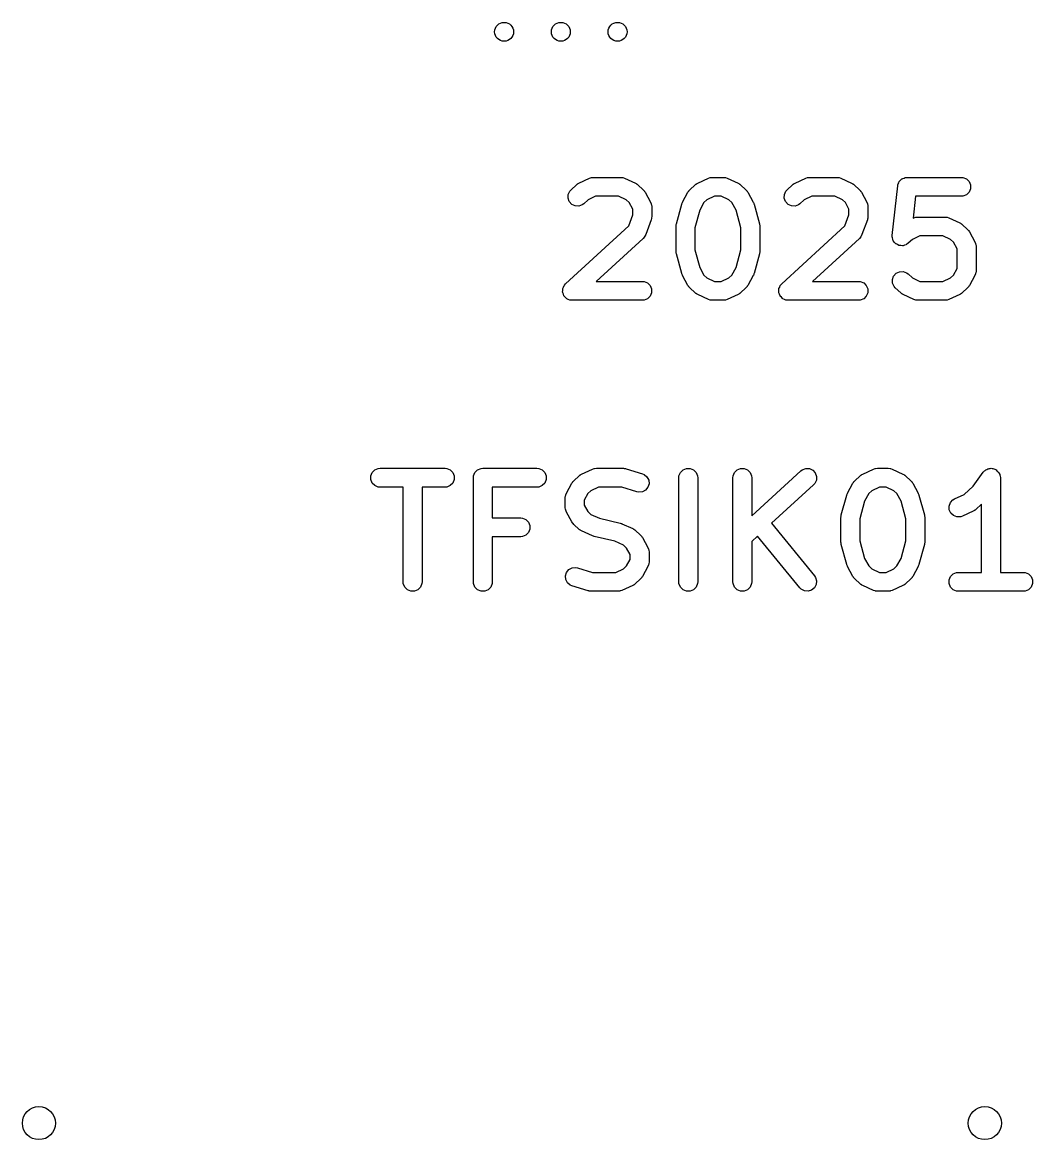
# Model space of a CAD drawing. Extents: x 4.96 to 6.62, y -4.14 to -2.94.
# Drawn here: x 5.8176 to 6.2381, y -4.1376 to -3.6724 of the extents above; entities that cross this region are included whole.
import ezdxf

# ---------------------------------------------------------------- set-up
doc = ezdxf.new("R2010")
doc.units = 0
doc.header["$MEASUREMENT"] = 0
doc.layers.add('BLACK', color=7, linetype='CONTINUOUS')

msp = doc.modelspace()

# ---------------------------------------------------------------- linework, layer by layer
at = {"layer": 'BLACK', "linetype": 'CONTINUOUS'}
for p, q in [((6.046, -3.74215), (6.04825, -3.74008)), ((6.04825, -3.74008), (6.04853, -3.73987)), ((6.04853, -3.73987), (6.0486, -3.7398)), ((6.0486, -3.7398), (6.04874, -3.73972)), ((6.04874, -3.73972), (6.04886, -3.73962)), ((6.04886, -3.73962), (6.04896, -3.73959)), ((6.04896, -3.73959), (6.04927, -3.73941)), ((6.04927, -3.73941), (6.05376, -3.73735)), ((6.05376, -3.73735), (6.05449, -3.73709)), ((6.05449, -3.73709), (6.05457, -3.73709)), ((6.05457, -3.73709), (6.05464, -3.73706)), ((6.05464, -3.73706), (6.0554, -3.73699)), ((6.0554, -3.73699), (6.06665, -3.73699)), ((6.06665, -3.73699), (6.06742, -3.73706)), ((6.06742, -3.73706), (6.06749, -3.73709)), ((6.06749, -3.73709), (6.06756, -3.73709)), ((6.06756, -3.73709), (6.06829, -3.73735)), ((6.06829, -3.73735), (6.07279, -3.73941)), ((6.07279, -3.73941), (6.0731, -3.73959)), ((6.0731, -3.73959), (6.0732, -3.73962)), ((6.0732, -3.73962), (6.07332, -3.73972)), ((6.07332, -3.73972), (6.07346, -3.7398)), ((6.07346, -3.7398), (6.07353, -3.73987)), ((6.07353, -3.73987), (6.07381, -3.74008)), ((6.07381, -3.74008), (6.07606, -3.74215)), ((6.09549, -3.74215), (6.09774, -3.74008)), ((6.09774, -3.74008), (6.09802, -3.73987)), ((6.09802, -3.73987), (6.09809, -3.7398)), ((6.09809, -3.7398), (6.09823, -3.73972)), ((6.09823, -3.73972), (6.09836, -3.73962)), ((6.09836, -3.73962), (6.09845, -3.73959)), ((6.09845, -3.73959), (6.09876, -3.73941)), ((6.09876, -3.73941), (6.10326, -3.73735)), ((6.10326, -3.73735), (6.10399, -3.73709)), ((6.10399, -3.73709), (6.10406, -3.73709)), ((6.10406, -3.73709), (6.10413, -3.73706)), ((6.10413, -3.73706), (6.1049, -3.73699)), ((6.1049, -3.73699), (6.1094, -3.73699)), ((6.1094, -3.73699), (6.11017, -3.73706)), ((6.11017, -3.73706), (6.11023, -3.73709)), ((6.11023, -3.73709), (6.11031, -3.73709)), ((6.11031, -3.73709), (6.11104, -3.73735)), ((6.11104, -3.73735), (6.11554, -3.73941)), ((6.11554, -3.73941), (6.11584, -3.73959)), ((6.11584, -3.73959), (6.11594, -3.73962)), ((6.11594, -3.73962), (6.11607, -3.73972)), ((6.11607, -3.73972), (6.1162, -3.7398)), ((6.1162, -3.7398), (6.11628, -3.73987)), ((6.11628, -3.73987), (6.11656, -3.74008)), ((6.11656, -3.74008), (6.11881, -3.74215)), ((6.13598, -3.74215), (6.13823, -3.74008)), ((6.13823, -3.74008), (6.13852, -3.73987)), ((6.13852, -3.73987), (6.13859, -3.7398)), ((6.13859, -3.7398), (6.13872, -3.73972)), ((6.13872, -3.73972), (6.13885, -3.73962)), ((6.13885, -3.73962), (6.13895, -3.73959)), ((6.13895, -3.73959), (6.13925, -3.73941)), ((6.13925, -3.73941), (6.14375, -3.73735)), ((6.14375, -3.73735), (6.14448, -3.73709)), ((6.14448, -3.73709), (6.14456, -3.73709)), ((6.14456, -3.73709), (6.14463, -3.73706)), ((6.14463, -3.73706), (6.14539, -3.73699)), ((6.14539, -3.73699), (6.15664, -3.73699)), ((6.15664, -3.73699), (6.15741, -3.73706)), ((6.15741, -3.73706), (6.15748, -3.73709)), ((6.15748, -3.73709), (6.15755, -3.73709)), ((6.15755, -3.73709), (6.15828, -3.73735)), ((6.15828, -3.73735), (6.16278, -3.73941)), ((6.16278, -3.73941), (6.16309, -3.73959)), ((6.16309, -3.73959), (6.16318, -3.73962)), ((6.16318, -3.73962), (6.16331, -3.73972)), ((6.16331, -3.73972), (6.16345, -3.7398)), ((6.16345, -3.7398), (6.16352, -3.73987)), ((6.16352, -3.73987), (6.1638, -3.74008)), ((6.1638, -3.74008), (6.16605, -3.74215)), ((6.18203, -3.74016), (6.18207, -3.74006)), ((6.18203, -3.74025), (6.18203, -3.74016)), ((6.18207, -3.74006), (6.18213, -3.73974)), ((6.18213, -3.73974), (6.1824, -3.73925)), ((6.1824, -3.73925), (6.18262, -3.73874)), ((6.18262, -3.73874), (6.18277, -3.73858)), ((6.18277, -3.73858), (6.18287, -3.7384)), ((6.18287, -3.7384), (6.18331, -3.73805)), ((6.18331, -3.73805), (6.1837, -3.73765)), ((6.1837, -3.73765), (6.1839, -3.73757)), ((6.1839, -3.73757), (6.18407, -3.73743)), ((6.18407, -3.73743), (6.18461, -3.73728)), ((6.18461, -3.73728), (6.18512, -3.73706)), ((6.18512, -3.73706), (6.18545, -3.73703)), ((6.18545, -3.73703), (6.18554, -3.737)), ((6.18554, -3.737), (6.18563, -3.73701)), ((6.18563, -3.73701), (6.18589, -3.73699)), ((6.18589, -3.73699), (6.20839, -3.73699)), ((6.20839, -3.73699), (6.20915, -3.73706)), ((6.20915, -3.73706), (6.21057, -3.73765)), ((6.21057, -3.73765), (6.21166, -3.73874)), ((6.21166, -3.73874), (6.21225, -3.74016)), ((6.21225, -3.74016), (6.21225, -3.74169)), ((6.04476, -3.74565), (6.04483, -3.74411)), ((6.04483, -3.74411), (6.04548, -3.74272)), ((6.04548, -3.74272), (6.046, -3.74215)), ((6.07606, -3.74215), (6.07634, -3.74246)), ((6.07634, -3.74246), (6.07642, -3.74253)), ((6.07642, -3.74253), (6.07649, -3.74263)), ((6.07649, -3.74263), (6.07658, -3.74272)), ((6.07658, -3.74272), (6.07662, -3.74281)), ((6.07662, -3.74281), (6.07686, -3.74316)), ((6.07686, -3.74316), (6.07911, -3.74729)), ((6.09244, -3.74729), (6.09469, -3.74316)), ((6.09469, -3.74316), (6.09493, -3.74281)), ((6.09493, -3.74281), (6.09497, -3.74272)), ((6.09497, -3.74272), (6.09506, -3.74263)), ((6.09506, -3.74263), (6.09513, -3.74253)), ((6.09513, -3.74253), (6.09521, -3.74246)), ((6.09521, -3.74246), (6.09549, -3.74215)), ((6.11881, -3.74215), (6.11909, -3.74246)), ((6.11909, -3.74246), (6.11917, -3.74253)), ((6.11917, -3.74253), (6.11924, -3.74263)), ((6.11924, -3.74263), (6.11932, -3.74272)), ((6.11932, -3.74272), (6.11937, -3.74281)), ((6.11937, -3.74281), (6.1196, -3.74316)), ((6.1196, -3.74316), (6.12185, -3.74729)), ((6.13475, -3.74565), (6.13482, -3.74411)), ((6.13482, -3.74411), (6.13547, -3.74272)), ((6.13547, -3.74272), (6.13598, -3.74215)), ((6.16605, -3.74215), (6.16633, -3.74246)), ((6.16633, -3.74246), (6.16641, -3.74253)), ((6.16641, -3.74253), (6.16648, -3.74263)), ((6.16648, -3.74263), (6.16657, -3.74272)), ((6.16657, -3.74272), (6.16661, -3.74281)), ((6.16661, -3.74281), (6.16685, -3.74316)), ((6.16685, -3.74316), (6.1691, -3.74729)), ((6.17973, -3.76112), (6.18197, -3.7405)), ((6.18197, -3.7405), (6.18203, -3.74025)), ((6.20915, -3.74479), (6.20839, -3.74486)), ((6.21057, -3.7442), (6.20915, -3.74479)), ((6.21166, -3.74311), (6.21057, -3.7442)), ((6.21225, -3.74169), (6.21166, -3.74311)), ((6.04529, -3.74709), (6.04476, -3.74565)), ((6.04633, -3.74822), (6.04529, -3.74709)), ((6.04772, -3.74887), (6.04633, -3.74822)), ((6.04926, -3.74894), (6.04772, -3.74887)), ((6.0507, -3.74841), (6.04926, -3.74894)), ((6.05132, -3.74795), (6.0507, -3.74841)), ((6.05311, -3.74631), (6.05132, -3.74795)), ((6.05626, -3.74486), (6.05311, -3.74631)), ((6.06579, -3.74486), (6.05626, -3.74486)), ((6.06895, -3.74631), (6.06579, -3.74486)), ((6.07026, -3.74751), (6.06895, -3.74631)), ((6.07172, -3.75018), (6.07026, -3.74751)), ((6.07911, -3.74729), (6.07941, -3.748)), ((6.07941, -3.748), (6.07943, -3.74821)), ((6.07943, -3.74821), (6.07951, -3.74841)), ((6.07951, -3.74841), (6.07959, -3.74917)), ((6.07959, -3.74917), (6.07959, -3.7533)), ((6.08985, -3.75639), (6.0921, -3.74814)), ((6.0921, -3.74814), (6.09214, -3.74804)), ((6.09214, -3.748), (6.09226, -3.74771)), ((6.09214, -3.74804), (6.09214, -3.748)), ((6.09226, -3.74771), (6.09238, -3.74742)), ((6.09238, -3.74742), (6.0924, -3.74738)), ((6.0924, -3.74738), (6.09244, -3.74729)), ((6.10129, -3.74751), (6.09958, -3.75065)), ((6.1026, -3.74631), (6.10129, -3.74751)), ((6.10576, -3.74486), (6.1026, -3.74631)), ((6.10854, -3.74486), (6.10576, -3.74486)), ((6.11169, -3.74631), (6.10854, -3.74486)), ((6.113, -3.74751), (6.11169, -3.74631)), ((6.11472, -3.75065), (6.113, -3.74751)), ((6.12185, -3.74729), (6.12189, -3.74738)), ((6.12189, -3.74738), (6.12192, -3.74742)), ((6.12192, -3.74742), (6.12203, -3.74771)), ((6.12203, -3.74771), (6.12215, -3.748)), ((6.12215, -3.748), (6.12216, -3.74804)), ((6.12216, -3.74804), (6.1222, -3.74814)), ((6.1222, -3.74814), (6.12445, -3.75639)), ((6.13528, -3.74709), (6.13475, -3.74565)), ((6.13632, -3.74822), (6.13528, -3.74709)), ((6.13771, -3.74887), (6.13632, -3.74822)), ((6.13924, -3.74894), (6.13771, -3.74887)), ((6.14069, -3.74841), (6.13924, -3.74894)), ((6.1413, -3.74795), (6.14069, -3.74841)), ((6.1431, -3.74631), (6.1413, -3.74795)), ((6.14625, -3.74486), (6.1431, -3.74631)), ((6.15578, -3.74486), (6.14625, -3.74486)), ((6.15894, -3.74631), (6.15578, -3.74486)), ((6.16025, -3.74751), (6.15894, -3.74631)), ((6.1617, -3.75018), (6.16025, -3.74751)), ((6.1691, -3.74729), (6.1694, -3.748)), ((6.1694, -3.748), (6.16942, -3.74821)), ((6.16942, -3.74821), (6.1695, -3.74841)), ((6.1695, -3.74841), (6.16958, -3.74917)), ((6.16958, -3.74917), (6.16958, -3.7533)), ((6.18942, -3.74486), (6.18842, -3.75399)), ((6.20839, -3.74486), (6.18942, -3.74486)), ((6.07003, -3.75723), (6.07172, -3.7526)), ((6.07172, -3.7526), (6.07172, -3.75018)), ((6.07951, -3.75407), (6.07948, -3.75415)), ((6.07952, -3.75398), (6.07951, -3.75407)), ((6.07954, -3.7539), (6.07952, -3.75398)), ((6.07959, -3.7533), (6.07954, -3.7538)), ((6.07954, -3.7538), (6.07954, -3.7539)), ((6.09958, -3.75065), (6.09759, -3.75795)), ((6.11671, -3.75795), (6.11472, -3.75065)), ((6.16002, -3.75723), (6.1617, -3.7526)), ((6.1617, -3.7526), (6.1617, -3.75018)), ((6.1695, -3.75407), (6.16947, -3.75415)), ((6.16951, -3.75398), (6.1695, -3.75407)), ((6.16953, -3.7539), (6.16951, -3.75398)), ((6.16958, -3.7533), (6.16953, -3.7538)), ((6.16953, -3.7538), (6.16953, -3.7539)), ((6.18842, -3.75399), (6.18875, -3.75384)), ((6.18875, -3.75384), (6.18948, -3.75359)), ((6.18948, -3.75359), (6.18955, -3.75359)), ((6.18955, -3.75359), (6.18962, -3.75356)), ((6.18962, -3.75356), (6.19039, -3.75349)), ((6.19039, -3.75349), (6.20164, -3.75349)), ((6.20164, -3.75349), (6.2024, -3.75356)), ((6.2024, -3.75356), (6.20247, -3.75359)), ((6.20247, -3.75359), (6.20255, -3.75359)), ((6.20255, -3.75359), (6.20328, -3.75384)), ((6.20328, -3.75384), (6.20778, -3.75591)), ((6.04375, -3.78133), (6.07003, -3.75723)), ((6.07935, -3.75464), (6.0771, -3.76083)), ((6.07948, -3.75415), (6.07935, -3.75464)), ((6.08971, -3.75742), (6.08973, -3.75722)), ((6.08971, -3.76773), (6.08971, -3.75742)), ((6.08972, -3.75715), (6.08976, -3.7569)), ((6.08973, -3.75722), (6.08972, -3.75715)), ((6.08976, -3.7569), (6.08979, -3.75665)), ((6.08979, -3.75665), (6.08982, -3.75658)), ((6.08982, -3.75658), (6.08985, -3.75639)), ((6.09759, -3.75795), (6.09759, -3.76721)), ((6.11671, -3.76721), (6.11671, -3.75795)), ((6.12445, -3.75639), (6.12448, -3.75658)), ((6.12448, -3.75658), (6.12451, -3.75665)), ((6.12451, -3.75665), (6.12453, -3.7569)), ((6.12453, -3.7569), (6.12457, -3.75715)), ((6.12457, -3.75715), (6.12456, -3.75722)), ((6.12456, -3.75722), (6.12458, -3.75742)), ((6.12458, -3.75742), (6.12458, -3.76773)), ((6.13373, -3.78133), (6.16002, -3.75723)), ((6.16934, -3.75464), (6.16709, -3.76083)), ((6.16947, -3.75415), (6.16934, -3.75464)), ((6.20778, -3.75591), (6.20808, -3.75608)), ((6.20808, -3.75608), (6.20818, -3.75612)), ((6.20818, -3.75612), (6.20831, -3.75621)), ((6.20831, -3.75621), (6.20844, -3.75629)), ((6.20844, -3.75629), (6.20851, -3.75637)), ((6.20851, -3.75637), (6.2088, -3.75658)), ((6.2088, -3.75658), (6.21105, -3.75864)), ((6.21105, -3.75864), (6.21133, -3.75896)), ((6.07606, -3.76239), (6.05653, -3.78029)), ((6.07658, -3.76181), (6.07606, -3.76239)), ((6.07665, -3.76165), (6.07658, -3.76181)), ((6.07677, -3.76153), (6.07665, -3.76165)), ((6.0771, -3.76083), (6.07677, -3.76153)), ((6.16605, -3.76239), (6.14652, -3.78029)), ((6.16657, -3.76181), (6.16605, -3.76239)), ((6.16664, -3.76165), (6.16657, -3.76181)), ((6.16676, -3.76153), (6.16664, -3.76165)), ((6.16709, -3.76083), (6.16676, -3.76153)), ((6.17972, -3.76189), (6.17973, -3.76112)), ((6.17975, -3.76202), (6.17972, -3.76189)), ((6.17975, -3.76215), (6.17975, -3.76202)), ((6.17997, -3.76275), (6.17975, -3.76215)), ((6.18015, -3.76337), (6.17997, -3.76275)), ((6.18023, -3.76347), (6.18015, -3.76337)), ((6.18809, -3.76281), (6.1863, -3.76445)), ((6.19125, -3.76136), (6.18809, -3.76281)), ((6.20078, -3.76136), (6.19125, -3.76136)), ((6.20393, -3.76281), (6.20078, -3.76136)), ((6.20524, -3.76401), (6.20393, -3.76281)), ((6.21133, -3.75896), (6.21141, -3.75902)), ((6.21141, -3.75902), (6.21148, -3.75913)), ((6.21148, -3.75913), (6.21156, -3.75922)), ((6.21156, -3.75922), (6.2116, -3.75931)), ((6.2116, -3.75931), (6.21184, -3.75966)), ((6.21184, -3.75966), (6.21409, -3.76379)), ((6.08973, -3.76793), (6.08971, -3.76773)), ((6.08972, -3.76801), (6.08973, -3.76793)), ((6.08976, -3.76825), (6.08972, -3.76801)), ((6.09759, -3.76721), (6.09958, -3.7745)), ((6.11472, -3.7745), (6.11671, -3.76721)), ((6.12457, -3.76801), (6.12453, -3.76825)), ((6.12458, -3.76773), (6.12456, -3.76793)), ((6.12456, -3.76793), (6.12457, -3.76801)), ((6.18027, -3.76359), (6.18023, -3.76347)), ((6.18071, -3.76406), (6.18027, -3.76359)), ((6.18111, -3.76456), (6.18071, -3.76406)), ((6.18122, -3.76463), (6.18111, -3.76456)), ((6.18131, -3.76472), (6.18122, -3.76463)), ((6.18189, -3.76499), (6.18131, -3.76472)), ((6.18246, -3.7653), (6.18189, -3.76499)), ((6.18259, -3.76532), (6.18246, -3.7653)), ((6.1827, -3.76537), (6.18259, -3.76532)), ((6.18335, -3.7654), (6.1827, -3.76537)), ((6.18398, -3.76547), (6.18335, -3.7654)), ((6.18411, -3.76543), (6.18398, -3.76547)), ((6.18424, -3.76544), (6.18411, -3.76543)), ((6.18484, -3.76522), (6.18424, -3.76544)), ((6.18546, -3.76504), (6.18484, -3.76522)), ((6.18556, -3.76496), (6.18546, -3.76504)), ((6.18568, -3.76491), (6.18556, -3.76496)), ((6.1863, -3.76445), (6.18568, -3.76491)), ((6.2067, -3.76668), (6.20524, -3.76401)), ((6.2067, -3.77498), (6.2067, -3.76668)), ((6.21409, -3.76379), (6.21439, -3.7645)), ((6.21439, -3.7645), (6.21442, -3.76471)), ((6.21442, -3.76471), (6.2145, -3.7649)), ((6.2145, -3.7649), (6.21457, -3.76567)), ((6.21457, -3.76567), (6.21457, -3.77598)), ((6.08979, -3.7685), (6.08976, -3.76825)), ((6.08982, -3.76857), (6.08979, -3.7685)), ((6.08985, -3.76877), (6.08982, -3.76857)), ((6.0921, -3.77702), (6.08985, -3.76877)), ((6.12445, -3.76877), (6.1222, -3.77702)), ((6.12448, -3.76857), (6.12445, -3.76877)), ((6.12451, -3.7685), (6.12448, -3.76857)), ((6.12453, -3.76825), (6.12451, -3.7685)), ((6.09214, -3.77711), (6.0921, -3.77702)), ((6.09214, -3.77716), (6.09214, -3.77711)), ((6.09226, -3.77745), (6.09214, -3.77716)), ((6.09958, -3.7745), (6.10129, -3.77765)), ((6.113, -3.77765), (6.11472, -3.7745)), ((6.12215, -3.77716), (6.12203, -3.77745)), ((6.12216, -3.77711), (6.12215, -3.77716)), ((6.1222, -3.77702), (6.12216, -3.77711)), ((6.18027, -3.77806), (6.18131, -3.77693)), ((6.18131, -3.77693), (6.1827, -3.77628)), ((6.1827, -3.77628), (6.18424, -3.77622)), ((6.18424, -3.77622), (6.18568, -3.77674)), ((6.18568, -3.77674), (6.1863, -3.7772)), ((6.1863, -3.7772), (6.18809, -3.77885)), ((6.20524, -3.77765), (6.2067, -3.77498)), ((6.21439, -3.77716), (6.21409, -3.77787)), ((6.21442, -3.77695), (6.21439, -3.77716)), ((6.2145, -3.77675), (6.21442, -3.77695)), ((6.21457, -3.77598), (6.2145, -3.77675)), ((6.04287, -3.78268), (6.04313, -3.78204)), ((6.04313, -3.78204), (6.04319, -3.78198)), ((6.04319, -3.78198), (6.04323, -3.7819)), ((6.04323, -3.7819), (6.04375, -3.78133)), ((6.05653, -3.78029), (6.07565, -3.78029)), ((6.07565, -3.78029), (6.07642, -3.78037)), ((6.07642, -3.78037), (6.07784, -3.78096)), ((6.07784, -3.78096), (6.07893, -3.78204)), ((6.07893, -3.78204), (6.07951, -3.78346)), ((6.09238, -3.77774), (6.09226, -3.77745)), ((6.0924, -3.77778), (6.09238, -3.77774)), ((6.09244, -3.77787), (6.0924, -3.77778)), ((6.09469, -3.78199), (6.09244, -3.77787)), ((6.09493, -3.78234), (6.09469, -3.78199)), ((6.10129, -3.77765), (6.1026, -3.77885)), ((6.1026, -3.77885), (6.10576, -3.78029)), ((6.10576, -3.78029), (6.10854, -3.78029)), ((6.10854, -3.78029), (6.11169, -3.77885)), ((6.11169, -3.77885), (6.113, -3.77765)), ((6.1196, -3.78199), (6.11937, -3.78234)), ((6.12185, -3.77787), (6.1196, -3.78199)), ((6.12189, -3.77778), (6.12185, -3.77787)), ((6.12192, -3.77774), (6.12189, -3.77778)), ((6.12203, -3.77745), (6.12192, -3.77774)), ((6.13286, -3.78268), (6.13312, -3.78204)), ((6.13312, -3.78204), (6.13318, -3.78198)), ((6.13318, -3.78198), (6.13322, -3.7819)), ((6.13322, -3.7819), (6.13373, -3.78133)), ((6.14652, -3.78029), (6.16564, -3.78029)), ((6.16564, -3.78029), (6.16641, -3.78037)), ((6.16641, -3.78037), (6.16783, -3.78096)), ((6.16783, -3.78096), (6.16891, -3.78204)), ((6.16891, -3.78204), (6.1695, -3.78346)), ((6.17975, -3.77951), (6.18027, -3.77806)), ((6.17981, -3.78104), (6.17975, -3.77951)), ((6.18046, -3.78243), (6.17981, -3.78104)), ((6.18809, -3.77885), (6.19125, -3.78029)), ((6.19125, -3.78029), (6.20078, -3.78029)), ((6.20078, -3.78029), (6.20393, -3.77885)), ((6.20393, -3.77885), (6.20524, -3.77765)), ((6.21184, -3.78199), (6.2116, -3.78234)), ((6.21409, -3.77787), (6.21184, -3.78199)), ((6.04251, -3.78483), (6.04254, -3.78415)), ((6.04254, -3.78491), (6.04251, -3.78483)), ((6.04254, -3.78346), (6.04258, -3.78338)), ((6.04254, -3.78415), (6.04254, -3.78346)), ((6.04254, -3.785), (6.04254, -3.78491)), ((6.04281, -3.78563), (6.04254, -3.785)), ((6.04258, -3.7833), (6.04287, -3.78268)), ((6.04258, -3.78338), (6.04258, -3.7833)), ((6.04304, -3.78627), (6.04281, -3.78563)), ((6.0431, -3.78634), (6.04304, -3.78627)), ((6.04313, -3.78642), (6.0431, -3.78634)), ((6.04362, -3.7869), (6.04313, -3.78642)), ((6.07893, -3.78642), (6.07784, -3.7875)), ((6.07951, -3.785), (6.07893, -3.78642)), ((6.07951, -3.78346), (6.07951, -3.785)), ((6.09497, -3.78243), (6.09493, -3.78234)), ((6.09506, -3.78253), (6.09497, -3.78243)), ((6.09513, -3.78263), (6.09506, -3.78253)), ((6.09521, -3.7827), (6.09513, -3.78263)), ((6.09549, -3.78301), (6.09521, -3.7827)), ((6.09774, -3.78507), (6.09549, -3.78301)), ((6.09802, -3.78528), (6.09774, -3.78507)), ((6.09809, -3.78536), (6.09802, -3.78528)), ((6.09823, -3.78544), (6.09809, -3.78536)), ((6.09836, -3.78553), (6.09823, -3.78544)), ((6.09845, -3.78557), (6.09836, -3.78553)), ((6.09876, -3.78575), (6.09845, -3.78557)), ((6.10326, -3.78781), (6.09876, -3.78575)), ((6.11554, -3.78575), (6.11104, -3.78781)), ((6.11584, -3.78557), (6.11554, -3.78575)), ((6.11594, -3.78553), (6.11584, -3.78557)), ((6.11607, -3.78544), (6.11594, -3.78553)), ((6.1162, -3.78536), (6.11607, -3.78544)), ((6.11628, -3.78528), (6.1162, -3.78536)), ((6.11656, -3.78507), (6.11628, -3.78528)), ((6.11881, -3.78301), (6.11656, -3.78507)), ((6.11909, -3.7827), (6.11881, -3.78301)), ((6.11917, -3.78263), (6.11909, -3.7827)), ((6.11924, -3.78253), (6.11917, -3.78263)), ((6.11932, -3.78243), (6.11924, -3.78253)), ((6.11937, -3.78234), (6.11932, -3.78243)), ((6.1325, -3.78483), (6.13253, -3.78415)), ((6.13253, -3.78491), (6.1325, -3.78483)), ((6.13253, -3.78346), (6.13257, -3.78338)), ((6.13253, -3.78415), (6.13253, -3.78346)), ((6.13253, -3.785), (6.13253, -3.78491)), ((6.1328, -3.78563), (6.13253, -3.785)), ((6.13257, -3.7833), (6.13286, -3.78268)), ((6.13257, -3.78338), (6.13257, -3.7833)), ((6.13303, -3.78627), (6.1328, -3.78563)), ((6.13309, -3.78634), (6.13303, -3.78627)), ((6.13312, -3.78642), (6.13309, -3.78634)), ((6.1336, -3.7869), (6.13312, -3.78642)), ((6.16891, -3.78642), (6.16783, -3.7875)), ((6.1695, -3.785), (6.16891, -3.78642)), ((6.1695, -3.78346), (6.1695, -3.785)), ((6.18098, -3.78301), (6.18046, -3.78243)), ((6.18323, -3.78507), (6.18098, -3.78301)), ((6.18351, -3.78528), (6.18323, -3.78507)), ((6.18358, -3.78536), (6.18351, -3.78528)), ((6.18372, -3.78544), (6.18358, -3.78536)), ((6.18385, -3.78553), (6.18372, -3.78544)), ((6.18394, -3.78557), (6.18385, -3.78553)), ((6.18425, -3.78575), (6.18394, -3.78557)), ((6.18875, -3.78781), (6.18425, -3.78575)), ((6.20778, -3.78575), (6.20328, -3.78781)), ((6.20808, -3.78557), (6.20778, -3.78575)), ((6.20818, -3.78553), (6.20808, -3.78557)), ((6.20831, -3.78544), (6.20818, -3.78553)), ((6.20844, -3.78536), (6.20831, -3.78544)), ((6.20851, -3.78528), (6.20844, -3.78536)), ((6.2088, -3.78507), (6.20851, -3.78528)), ((6.21105, -3.78301), (6.2088, -3.78507)), ((6.21133, -3.7827), (6.21105, -3.78301)), ((6.21141, -3.78263), (6.21133, -3.7827)), ((6.21148, -3.78253), (6.21141, -3.78263)), ((6.21156, -3.78243), (6.21148, -3.78253)), ((6.2116, -3.78234), (6.21156, -3.78243)), ((6.04408, -3.78741), (6.04362, -3.7869)), ((6.04416, -3.78744), (6.04408, -3.78741)), ((6.04422, -3.7875), (6.04416, -3.78744)), ((6.04485, -3.78777), (6.04422, -3.7875)), ((6.04547, -3.78806), (6.04485, -3.78777)), ((6.04556, -3.78806), (6.04547, -3.78806)), ((6.04564, -3.78809), (6.04556, -3.78806)), ((6.04641, -3.78817), (6.04564, -3.78809)), ((6.07565, -3.78817), (6.04641, -3.78817)), ((6.07642, -3.78809), (6.07565, -3.78817)), ((6.07784, -3.7875), (6.07642, -3.78809)), ((6.10399, -3.78806), (6.10326, -3.78781)), ((6.10406, -3.78806), (6.10399, -3.78806)), ((6.10413, -3.78809), (6.10406, -3.78806)), ((6.1049, -3.78817), (6.10413, -3.78809)), ((6.1094, -3.78817), (6.1049, -3.78817)), ((6.11017, -3.78809), (6.1094, -3.78817)), ((6.11023, -3.78806), (6.11017, -3.78809)), ((6.11031, -3.78806), (6.11023, -3.78806)), ((6.11104, -3.78781), (6.11031, -3.78806)), ((6.13407, -3.78741), (6.1336, -3.7869)), ((6.13415, -3.78744), (6.13407, -3.78741)), ((6.13421, -3.7875), (6.13415, -3.78744)), ((6.13484, -3.78777), (6.13421, -3.7875)), ((6.13546, -3.78806), (6.13484, -3.78777)), ((6.13555, -3.78806), (6.13546, -3.78806)), ((6.13563, -3.78809), (6.13555, -3.78806)), ((6.13639, -3.78817), (6.13563, -3.78809)), ((6.16564, -3.78817), (6.13639, -3.78817)), ((6.16641, -3.78809), (6.16564, -3.78817)), ((6.16783, -3.7875), (6.16641, -3.78809)), ((6.18948, -3.78806), (6.18875, -3.78781)), ((6.18955, -3.78806), (6.18948, -3.78806)), ((6.18962, -3.78809), (6.18955, -3.78806)), ((6.19039, -3.78817), (6.18962, -3.78809)), ((6.20164, -3.78817), (6.19039, -3.78817)), ((6.2024, -3.78809), (6.20164, -3.78817)), ((6.20247, -3.78806), (6.2024, -3.78809)), ((6.20255, -3.78806), (6.20247, -3.78806)), ((6.20328, -3.78781), (6.20255, -3.78806)), ((5.96271, -3.8613), (5.9633, -3.85988)), ((5.9633, -3.85988), (5.96438, -3.85879)), ((5.96438, -3.85879), (5.9658, -3.8582)), ((5.9658, -3.8582), (5.96657, -3.85813)), ((5.96657, -3.85813), (5.99357, -3.85813)), ((5.99357, -3.85813), (5.99433, -3.8582)), ((5.99433, -3.8582), (5.99575, -3.85879)), ((5.99575, -3.85879), (5.99684, -3.85988)), ((5.99684, -3.85988), (5.99743, -3.8613)), ((6.00545, -3.8613), (6.00604, -3.85988)), ((6.00604, -3.85988), (6.00713, -3.85879)), ((6.00713, -3.85879), (6.00855, -3.8582)), ((6.00855, -3.8582), (6.00931, -3.85813)), ((6.00931, -3.85813), (6.03181, -3.85813)), ((6.03181, -3.85813), (6.03258, -3.8582)), ((6.03258, -3.8582), (6.034, -3.85879)), ((6.034, -3.85879), (6.03508, -3.85988)), ((6.03508, -3.85988), (6.03567, -3.8613)), ((6.0494, -3.86123), (6.04968, -3.86101)), ((6.04968, -3.86101), (6.04975, -3.86094)), ((6.04975, -3.86094), (6.04989, -3.86086)), ((6.04989, -3.86086), (6.05002, -3.86076)), ((6.05002, -3.86076), (6.05011, -3.86073)), ((6.05011, -3.86073), (6.05042, -3.86055)), ((6.05042, -3.86055), (6.05492, -3.85849)), ((6.05492, -3.85849), (6.05565, -3.85824)), ((6.05565, -3.85824), (6.05572, -3.85823)), ((6.05572, -3.85823), (6.05579, -3.8582)), ((6.05579, -3.8582), (6.05656, -3.85813)), ((6.05656, -3.85813), (6.06781, -3.85813)), ((6.06781, -3.85813), (6.0681, -3.85816)), ((6.0681, -3.85816), (6.0682, -3.85815)), ((6.0682, -3.85815), (6.06839, -3.85819)), ((6.06839, -3.85819), (6.06857, -3.8582)), ((6.06857, -3.8582), (6.06867, -3.85824)), ((6.06867, -3.85824), (6.06896, -3.8583)), ((6.06896, -3.8583), (6.07571, -3.86036)), ((6.07571, -3.86036), (6.07642, -3.86066)), ((6.07642, -3.86066), (6.0776, -3.86164)), ((6.09094, -3.8613), (6.09153, -3.85988)), ((6.09153, -3.85988), (6.09262, -3.85879)), ((6.09262, -3.85879), (6.09404, -3.8582)), ((6.09404, -3.8582), (6.09557, -3.8582)), ((6.09557, -3.8582), (6.09699, -3.85879)), ((6.09699, -3.85879), (6.09808, -3.85988)), ((6.09808, -3.85988), (6.09866, -3.8613)), ((6.11344, -3.8613), (6.11403, -3.85988)), ((6.11403, -3.85988), (6.11511, -3.85879)), ((6.11511, -3.85879), (6.11653, -3.8582)), ((6.11653, -3.8582), (6.11807, -3.8582)), ((6.11807, -3.8582), (6.11949, -3.85879)), ((6.11949, -3.85879), (6.12057, -3.85988)), ((6.12057, -3.85988), (6.12116, -3.8613)), ((6.12124, -3.87786), (6.14164, -3.85916)), ((6.14164, -3.85916), (6.14225, -3.8587)), ((6.14225, -3.8587), (6.1437, -3.85818)), ((6.1437, -3.85818), (6.14523, -3.85824)), ((6.14523, -3.85824), (6.14662, -3.85889)), ((6.14662, -3.85889), (6.14766, -3.86002)), ((6.14766, -3.86002), (6.14819, -3.86147)), ((6.16638, -3.86123), (6.16667, -3.86101)), ((6.16667, -3.86101), (6.16674, -3.86094)), ((6.16674, -3.86094), (6.16687, -3.86086)), ((6.16687, -3.86086), (6.167, -3.86076)), ((6.167, -3.86076), (6.1671, -3.86073)), ((6.1671, -3.86073), (6.1674, -3.86055)), ((6.1674, -3.86055), (6.1719, -3.85849)), ((6.1719, -3.85849), (6.17263, -3.85824)), ((6.17263, -3.85824), (6.17271, -3.85823)), ((6.17271, -3.85823), (6.17278, -3.8582)), ((6.17278, -3.8582), (6.17354, -3.85813)), ((6.17354, -3.85813), (6.17804, -3.85813)), ((6.17804, -3.85813), (6.17881, -3.8582)), ((6.17881, -3.8582), (6.17888, -3.85823)), ((6.17888, -3.85823), (6.17895, -3.85824)), ((6.17895, -3.85824), (6.17968, -3.85849)), ((6.17968, -3.85849), (6.18418, -3.86055)), ((6.18418, -3.86055), (6.18449, -3.86073)), ((6.18449, -3.86073), (6.18459, -3.86076)), ((6.18459, -3.86076), (6.18471, -3.86086)), ((6.18471, -3.86086), (6.18485, -3.86094)), ((6.18485, -3.86094), (6.18492, -3.86101)), ((6.18492, -3.86101), (6.1852, -3.86123)), ((6.21334, -3.86562), (6.2176, -3.85975)), ((6.2176, -3.85975), (6.21812, -3.85917)), ((6.21812, -3.85917), (6.21838, -3.85901)), ((6.21838, -3.85901), (6.2186, -3.85879)), ((6.2186, -3.85879), (6.21903, -3.85861)), ((6.21903, -3.85861), (6.21943, -3.85837)), ((6.21943, -3.85837), (6.21973, -3.85832)), ((6.21973, -3.85832), (6.22002, -3.8582)), ((6.22002, -3.8582), (6.22048, -3.8582)), ((6.22048, -3.8582), (6.22094, -3.85813)), ((6.22094, -3.85813), (6.22125, -3.8582)), ((6.22125, -3.8582), (6.22156, -3.8582)), ((6.22156, -3.8582), (6.22199, -3.85838)), ((6.22199, -3.85838), (6.22244, -3.85849)), ((6.22244, -3.85849), (6.22269, -3.85867)), ((6.22269, -3.85867), (6.22297, -3.85879)), ((6.22297, -3.85879), (6.2233, -3.85912)), ((6.2233, -3.85912), (6.22368, -3.8594)), ((6.22368, -3.8594), (6.22384, -3.85966)), ((6.22384, -3.85966), (6.22406, -3.85988)), ((6.22406, -3.85988), (6.22424, -3.86031)), ((6.22424, -3.86031), (6.22448, -3.86071)), ((6.22448, -3.86071), (6.22453, -3.86101)), ((6.22453, -3.86101), (6.22465, -3.8613)), ((5.96271, -3.86283), (5.96271, -3.8613)), ((5.9633, -3.86425), (5.96271, -3.86283)), ((5.96438, -3.86534), (5.9633, -3.86425)), ((5.9658, -3.86593), (5.96438, -3.86534)), ((5.99575, -3.86534), (5.99433, -3.86593)), ((5.99684, -3.86425), (5.99575, -3.86534)), ((5.99743, -3.86283), (5.99684, -3.86425)), ((5.99743, -3.8613), (5.99743, -3.86283)), ((6.00538, -3.86207), (6.00545, -3.8613)), ((6.00538, -3.90537), (6.00538, -3.86207)), ((6.034, -3.86534), (6.03258, -3.86593)), ((6.03508, -3.86425), (6.034, -3.86534)), ((6.03567, -3.86283), (6.03508, -3.86425)), ((6.03567, -3.8613), (6.03567, -3.86283)), ((6.0441, -3.86843), (6.04635, -3.86431)), ((6.04635, -3.86431), (6.04659, -3.86396)), ((6.04659, -3.86396), (6.04663, -3.86386)), ((6.04663, -3.86386), (6.04672, -3.86377)), ((6.04672, -3.86377), (6.04679, -3.86367)), ((6.04679, -3.86367), (6.04687, -3.8636)), ((6.04687, -3.8636), (6.04715, -3.86329)), ((6.04715, -3.86329), (6.0494, -3.86123)), ((6.0776, -3.86164), (6.07833, -3.86299)), ((6.07847, -3.86452), (6.07802, -3.86599)), ((6.07833, -3.86299), (6.07847, -3.86452)), ((6.09087, -3.86207), (6.09094, -3.8613)), ((6.09087, -3.90537), (6.09087, -3.86207)), ((6.09866, -3.8613), (6.09874, -3.86207)), ((6.09874, -3.86207), (6.09874, -3.90537)), ((6.11336, -3.86207), (6.11344, -3.8613)), ((6.11336, -3.90537), (6.11336, -3.86207)), ((6.12116, -3.8613), (6.12124, -3.86207)), ((6.12124, -3.86207), (6.12124, -3.87786)), ((6.14696, -3.86497), (6.12945, -3.88101)), ((6.14747, -3.86439), (6.14696, -3.86497)), ((6.14812, -3.863), (6.14747, -3.86439)), ((6.14819, -3.86147), (6.14812, -3.863)), ((6.16109, -3.86843), (6.16334, -3.86431)), ((6.16334, -3.86431), (6.16358, -3.86396)), ((6.16358, -3.86396), (6.16362, -3.86386)), ((6.16362, -3.86386), (6.1637, -3.86377)), ((6.1637, -3.86377), (6.16377, -3.86367)), ((6.16377, -3.86367), (6.16385, -3.8636)), ((6.16385, -3.8636), (6.16413, -3.86329)), ((6.16413, -3.86329), (6.16638, -3.86123)), ((6.1852, -3.86123), (6.18745, -3.86329)), ((6.18745, -3.86329), (6.18773, -3.8636)), ((6.18773, -3.8636), (6.18781, -3.86367)), ((6.18781, -3.86367), (6.18788, -3.86377)), ((6.18788, -3.86377), (6.18797, -3.86386)), ((6.18797, -3.86386), (6.18801, -3.86396)), ((6.18801, -3.86396), (6.18825, -3.86431)), ((6.18825, -3.86431), (6.1905, -3.86843)), ((6.20958, -3.86906), (6.21334, -3.86562)), ((6.22465, -3.8613), (6.22472, -3.86207)), ((6.22472, -3.86207), (6.22472, -3.90144)), ((5.96657, -3.866), (5.9658, -3.86593)), ((5.97613, -3.866), (5.96657, -3.866)), ((5.97613, -3.90537), (5.97613, -3.866)), ((5.99357, -3.866), (5.984, -3.866)), ((5.984, -3.866), (5.984, -3.90537)), ((5.99433, -3.86593), (5.99357, -3.866)), ((6.03181, -3.866), (6.01325, -3.866)), ((6.01325, -3.866), (6.01325, -3.87875)), ((6.03258, -3.86593), (6.03181, -3.866)), ((6.04362, -3.87032), (6.0437, -3.86955)), ((6.04362, -3.87444), (6.04362, -3.87032)), ((6.0437, -3.86955), (6.04378, -3.86935)), ((6.04378, -3.86935), (6.0438, -3.86914)), ((6.0438, -3.86914), (6.0441, -3.86843)), ((6.05295, -3.86865), (6.0515, -3.87132)), ((6.05426, -3.86745), (6.05295, -3.86865)), ((6.05742, -3.866), (6.05426, -3.86745)), ((6.06722, -3.866), (6.05742, -3.866)), ((6.07341, -3.86789), (6.06722, -3.866)), ((6.07416, -3.86805), (6.07341, -3.86789)), ((6.07569, -3.8679), (6.07416, -3.86805)), ((6.07705, -3.86718), (6.07569, -3.8679)), ((6.07802, -3.86599), (6.07705, -3.86718)), ((6.1585, -3.87753), (6.16075, -3.86928)), ((6.16075, -3.86928), (6.16078, -3.86919)), ((6.16078, -3.86919), (6.16079, -3.86914)), ((6.16079, -3.86914), (6.16091, -3.86885)), ((6.16091, -3.86885), (6.16102, -3.86856)), ((6.16102, -3.86856), (6.16105, -3.86852)), ((6.16105, -3.86852), (6.16109, -3.86843)), ((6.16994, -3.86865), (6.16822, -3.8718)), ((6.17125, -3.86745), (6.16994, -3.86865)), ((6.1744, -3.866), (6.17125, -3.86745)), ((6.17718, -3.866), (6.1744, -3.866)), ((6.18034, -3.86745), (6.17718, -3.866)), ((6.18165, -3.86865), (6.18034, -3.86745)), ((6.18336, -3.8718), (6.18165, -3.86865)), ((6.1905, -3.86843), (6.19054, -3.86852)), ((6.19054, -3.86852), (6.19056, -3.86856)), ((6.19056, -3.86856), (6.19068, -3.86885)), ((6.19068, -3.86885), (6.1908, -3.86914)), ((6.1908, -3.86914), (6.1908, -3.86919)), ((6.1908, -3.86919), (6.19084, -3.86928)), ((6.19084, -3.86928), (6.19309, -3.87753)), ((6.20565, -3.87086), (6.20958, -3.86906)), ((6.0437, -3.87521), (6.04362, -3.87444)), ((6.0515, -3.87132), (6.0515, -3.87344)), ((6.0515, -3.87344), (6.05295, -3.8761)), ((6.16822, -3.8718), (6.16623, -3.87909)), ((6.18535, -3.87909), (6.18336, -3.8718)), ((6.2034, -3.87382), (6.20394, -3.87238)), ((6.20346, -3.87535), (6.2034, -3.87382)), ((6.20394, -3.87238), (6.20498, -3.87125)), ((6.20498, -3.87125), (6.20565, -3.87086)), ((6.21685, -3.87308), (6.21445, -3.87528)), ((6.21685, -3.90144), (6.21685, -3.87308)), ((6.01325, -3.87875), (6.02506, -3.87875)), ((6.02506, -3.87875), (6.02583, -3.87883)), ((6.02583, -3.87883), (6.02725, -3.87942)), ((6.02725, -3.87942), (6.02834, -3.8805)), ((6.04378, -3.8754), (6.0437, -3.87521)), ((6.0438, -3.87561), (6.04378, -3.8754)), ((6.0441, -3.87632), (6.0438, -3.87561)), ((6.04635, -3.88045), (6.0441, -3.87632)), ((6.05295, -3.8761), (6.05426, -3.87731)), ((6.05426, -3.87731), (6.05783, -3.87894)), ((6.05783, -3.87894), (6.06644, -3.88091)), ((6.15836, -3.87856), (6.15838, -3.87837)), ((6.15836, -3.88888), (6.15836, -3.87856)), ((6.15837, -3.87829), (6.15841, -3.87804)), ((6.15838, -3.87837), (6.15837, -3.87829)), ((6.15841, -3.87804), (6.15843, -3.8778)), ((6.15843, -3.8778), (6.15846, -3.87772)), ((6.15846, -3.87772), (6.1585, -3.87753)), ((6.16623, -3.87909), (6.16623, -3.88835)), ((6.18535, -3.88835), (6.18535, -3.87909)), ((6.19309, -3.87753), (6.19312, -3.87772)), ((6.19312, -3.87772), (6.19315, -3.8778)), ((6.19315, -3.8778), (6.19318, -3.87804)), ((6.19318, -3.87804), (6.19322, -3.87829)), ((6.19322, -3.87829), (6.19321, -3.87837)), ((6.19321, -3.87837), (6.19323, -3.87856)), ((6.19323, -3.87856), (6.19323, -3.88888)), ((6.2041, -3.87675), (6.20346, -3.87535)), ((6.20522, -3.87779), (6.2041, -3.87675)), ((6.20666, -3.87833), (6.20522, -3.87779)), ((6.2082, -3.87827), (6.20666, -3.87833)), ((6.20893, -3.87802), (6.2082, -3.87827)), ((6.21343, -3.87596), (6.20893, -3.87802)), ((6.21373, -3.87578), (6.21343, -3.87596)), ((6.21383, -3.87574), (6.21373, -3.87578)), ((6.21396, -3.87565), (6.21383, -3.87574)), ((6.2141, -3.87557), (6.21396, -3.87565)), ((6.21417, -3.87549), (6.2141, -3.87557)), ((6.21445, -3.87528), (6.21417, -3.87549)), ((6.02834, -3.8805), (6.02892, -3.88192)), ((6.02892, -3.88346), (6.02834, -3.88488)), ((6.02892, -3.88192), (6.02892, -3.88346)), ((6.04659, -3.8808), (6.04635, -3.88045)), ((6.04663, -3.88089), (6.04659, -3.8808)), ((6.04672, -3.88098), (6.04663, -3.88089)), ((6.04679, -3.88109), (6.04672, -3.88098)), ((6.04687, -3.88115), (6.04679, -3.88109)), ((6.04715, -3.88147), (6.04687, -3.88115)), ((6.0494, -3.88353), (6.04715, -3.88147)), ((6.04968, -3.88374), (6.0494, -3.88353)), ((6.04975, -3.88382), (6.04968, -3.88374)), ((6.04989, -3.8839), (6.04975, -3.88382)), ((6.05002, -3.88399), (6.04989, -3.8839)), ((6.05011, -3.88403), (6.05002, -3.88399)), ((6.05042, -3.88421), (6.05011, -3.88403)), ((6.05492, -3.88627), (6.05042, -3.88421)), ((6.06644, -3.88091), (6.06646, -3.88092)), ((6.06646, -3.88092), (6.06647, -3.88092)), ((6.06647, -3.88092), (6.06682, -3.88104)), ((6.06682, -3.88104), (6.06717, -3.88116)), ((6.06717, -3.88116), (6.06718, -3.88116)), ((6.06718, -3.88116), (6.0672, -3.88117)), ((6.0672, -3.88117), (6.0717, -3.88323)), ((6.0717, -3.88323), (6.072, -3.88341)), ((6.072, -3.88341), (6.0721, -3.88345)), ((6.0721, -3.88345), (6.07223, -3.88354)), ((6.07223, -3.88354), (6.07236, -3.88362)), ((6.07236, -3.88362), (6.07243, -3.8837)), ((6.07243, -3.8837), (6.07272, -3.88391)), ((6.07272, -3.88391), (6.07497, -3.88597)), ((6.12945, -3.88101), (6.14734, -3.90288)), ((6.02506, -3.88663), (6.01325, -3.88663)), ((6.01325, -3.88663), (6.01325, -3.90537)), ((6.02583, -3.88655), (6.02506, -3.88663)), ((6.02725, -3.88596), (6.02583, -3.88655)), ((6.02834, -3.88488), (6.02725, -3.88596)), ((6.05494, -3.88627), (6.05492, -3.88627)), ((6.05495, -3.88628), (6.05494, -3.88627)), ((6.0553, -3.8864), (6.05495, -3.88628)), ((6.05565, -3.88652), (6.0553, -3.8864)), ((6.05566, -3.88652), (6.05565, -3.88652)), ((6.05568, -3.88653), (6.05566, -3.88652)), ((6.06428, -3.8885), (6.05568, -3.88653)), ((6.06785, -3.89013), (6.06428, -3.8885)), ((6.07497, -3.88597), (6.07525, -3.88629)), ((6.07525, -3.88629), (6.07533, -3.88635)), ((6.07533, -3.88635), (6.0754, -3.88645)), ((6.0754, -3.88645), (6.07548, -3.88655)), ((6.07548, -3.88655), (6.07552, -3.88664)), ((6.07552, -3.88664), (6.07576, -3.88699)), ((6.07576, -3.88699), (6.07801, -3.89111)), ((6.12364, -3.88634), (6.12124, -3.88854)), ((6.12124, -3.88854), (6.12124, -3.90537)), ((6.14125, -3.90787), (6.12364, -3.88634)), ((6.15838, -3.88907), (6.15836, -3.88888)), ((6.16623, -3.88835), (6.16822, -3.89564)), ((6.18336, -3.89564), (6.18535, -3.88835)), ((6.19323, -3.88888), (6.19321, -3.88907)), ((6.06916, -3.89134), (6.06785, -3.89013)), ((6.07062, -3.894), (6.06916, -3.89134)), ((6.07801, -3.89111), (6.07831, -3.89183)), ((6.07831, -3.89183), (6.07834, -3.89204)), ((6.07834, -3.89204), (6.07842, -3.89223)), ((6.07842, -3.89223), (6.07849, -3.893)), ((6.07849, -3.893), (6.07849, -3.89712)), ((6.15837, -3.88915), (6.15838, -3.88907)), ((6.15841, -3.8894), (6.15837, -3.88915)), ((6.15843, -3.88964), (6.15841, -3.8894)), ((6.15846, -3.88972), (6.15843, -3.88964)), ((6.1585, -3.88991), (6.15846, -3.88972)), ((6.16075, -3.89816), (6.1585, -3.88991)), ((6.19309, -3.88991), (6.19084, -3.89816)), ((6.19312, -3.88972), (6.19309, -3.88991)), ((6.19315, -3.88964), (6.19312, -3.88972)), ((6.19318, -3.8894), (6.19315, -3.88964)), ((6.19322, -3.88915), (6.19318, -3.8894)), ((6.19321, -3.88907), (6.19322, -3.88915)), ((6.06916, -3.89879), (6.07062, -3.89612)), ((6.07062, -3.89612), (6.07062, -3.894)), ((6.07831, -3.8983), (6.07801, -3.89901)), ((6.07834, -3.89809), (6.07831, -3.8983)), ((6.07842, -3.89789), (6.07834, -3.89809)), ((6.07849, -3.89712), (6.07842, -3.89789)), ((6.16078, -3.89825), (6.16075, -3.89816)), ((6.16079, -3.8983), (6.16078, -3.89825)), ((6.16091, -3.89859), (6.16079, -3.8983)), ((6.16822, -3.89564), (6.16994, -3.89879)), ((6.18165, -3.89879), (6.18336, -3.89564)), ((6.1908, -3.8983), (6.19068, -3.89859)), ((6.19084, -3.89816), (6.1908, -3.89825)), ((6.1908, -3.89825), (6.1908, -3.8983)), ((6.04364, -3.90292), (6.04409, -3.90145)), ((6.04379, -3.90445), (6.04364, -3.90292)), ((6.04409, -3.90145), (6.04507, -3.90026)), ((6.04507, -3.90026), (6.04642, -3.89954)), ((6.04642, -3.89954), (6.04795, -3.89939)), ((6.04795, -3.89939), (6.04871, -3.89955)), ((6.04871, -3.89955), (6.0549, -3.90144)), ((6.0549, -3.90144), (6.0647, -3.90144)), ((6.0647, -3.90144), (6.06785, -3.89999)), ((6.06785, -3.89999), (6.06916, -3.89879)), ((6.07801, -3.89901), (6.07576, -3.90313)), ((6.14734, -3.90288), (6.14777, -3.90352)), ((6.16102, -3.89888), (6.16091, -3.89859)), ((6.16105, -3.89892), (6.16102, -3.89888)), ((6.16109, -3.89901), (6.16105, -3.89892)), ((6.16334, -3.90313), (6.16109, -3.89901)), ((6.16994, -3.89879), (6.17125, -3.89999)), ((6.17125, -3.89999), (6.1744, -3.90144)), ((6.1744, -3.90144), (6.17718, -3.90144)), ((6.17718, -3.90144), (6.18034, -3.89999)), ((6.18034, -3.89999), (6.18165, -3.89879)), ((6.1905, -3.89901), (6.18825, -3.90313)), ((6.19054, -3.89892), (6.1905, -3.89901)), ((6.19056, -3.89888), (6.19054, -3.89892)), ((6.19068, -3.89859), (6.19056, -3.89888)), ((6.20402, -3.90319), (6.2051, -3.9021)), ((6.2051, -3.9021), (6.20652, -3.90151)), ((6.20652, -3.90151), (6.20729, -3.90144)), ((6.20729, -3.90144), (6.21685, -3.90144)), ((6.22472, -3.90144), (6.23429, -3.90144)), ((6.23429, -3.90144), (6.23505, -3.90151)), ((6.23505, -3.90151), (6.23647, -3.9021)), ((6.23647, -3.9021), (6.23756, -3.90319)), ((5.97621, -3.90614), (5.97613, -3.90537)), ((5.97679, -3.90756), (5.97621, -3.90614)), ((5.97788, -3.90865), (5.97679, -3.90756)), ((5.98334, -3.90756), (5.98225, -3.90865)), ((5.98393, -3.90614), (5.98334, -3.90756)), ((5.984, -3.90537), (5.98393, -3.90614)), ((6.00545, -3.90614), (6.00538, -3.90537)), ((6.00604, -3.90756), (6.00545, -3.90614)), ((6.00713, -3.90865), (6.00604, -3.90756)), ((6.01259, -3.90756), (6.0115, -3.90865)), ((6.01318, -3.90614), (6.01259, -3.90756)), ((6.01325, -3.90537), (6.01318, -3.90614)), ((6.04451, -3.9058), (6.04379, -3.90445)), ((6.0457, -3.90678), (6.04451, -3.9058)), ((6.04641, -3.90708), (6.0457, -3.90678)), ((6.05316, -3.90914), (6.04641, -3.90708)), ((6.0717, -3.90689), (6.0672, -3.90895)), ((6.072, -3.90671), (6.0717, -3.90689)), ((6.0721, -3.90668), (6.072, -3.90671)), ((6.07223, -3.90658), (6.0721, -3.90668)), ((6.07236, -3.9065), (6.07223, -3.90658)), ((6.07243, -3.90643), (6.07236, -3.9065)), ((6.07272, -3.90621), (6.07243, -3.90643)), ((6.07497, -3.90415), (6.07272, -3.90621)), ((6.07525, -3.90384), (6.07497, -3.90415)), ((6.07533, -3.90377), (6.07525, -3.90384)), ((6.0754, -3.90367), (6.07533, -3.90377)), ((6.07548, -3.90358), (6.0754, -3.90367)), ((6.07552, -3.90348), (6.07548, -3.90358)), ((6.07576, -3.90313), (6.07552, -3.90348)), ((6.09094, -3.90614), (6.09087, -3.90537)), ((6.09153, -3.90756), (6.09094, -3.90614)), ((6.09262, -3.90865), (6.09153, -3.90756)), ((6.09808, -3.90756), (6.09699, -3.90865)), ((6.09866, -3.90614), (6.09808, -3.90756)), ((6.09874, -3.90537), (6.09866, -3.90614)), ((6.11344, -3.90614), (6.11336, -3.90537)), ((6.11403, -3.90756), (6.11344, -3.90614)), ((6.11511, -3.90865), (6.11403, -3.90756)), ((6.12057, -3.90756), (6.11949, -3.90865)), ((6.12116, -3.90614), (6.12057, -3.90756)), ((6.12124, -3.90537), (6.12116, -3.90614)), ((6.14806, -3.90652), (6.14734, -3.90788)), ((6.14777, -3.90352), (6.14822, -3.90499)), ((6.14822, -3.90499), (6.14806, -3.90652)), ((6.16358, -3.90348), (6.16334, -3.90313)), ((6.16362, -3.90358), (6.16358, -3.90348)), ((6.1637, -3.90367), (6.16362, -3.90358)), ((6.16377, -3.90377), (6.1637, -3.90367)), ((6.16385, -3.90384), (6.16377, -3.90377)), ((6.16413, -3.90415), (6.16385, -3.90384)), ((6.16638, -3.90621), (6.16413, -3.90415)), ((6.16667, -3.90643), (6.16638, -3.90621)), ((6.16674, -3.9065), (6.16667, -3.90643)), ((6.16687, -3.90658), (6.16674, -3.9065)), ((6.167, -3.90668), (6.16687, -3.90658)), ((6.1671, -3.90671), (6.167, -3.90668)), ((6.1674, -3.90689), (6.1671, -3.90671)), ((6.1719, -3.90895), (6.1674, -3.90689)), ((6.18418, -3.90689), (6.17968, -3.90895)), ((6.18449, -3.90671), (6.18418, -3.90689)), ((6.18459, -3.90668), (6.18449, -3.90671)), ((6.18471, -3.90658), (6.18459, -3.90668)), ((6.18485, -3.9065), (6.18471, -3.90658)), ((6.18492, -3.90643), (6.18485, -3.9065)), ((6.1852, -3.90621), (6.18492, -3.90643)), ((6.18745, -3.90415), (6.1852, -3.90621)), ((6.18773, -3.90384), (6.18745, -3.90415)), ((6.18781, -3.90377), (6.18773, -3.90384)), ((6.18788, -3.90367), (6.18781, -3.90377)), ((6.18797, -3.90358), (6.18788, -3.90367)), ((6.18801, -3.90348), (6.18797, -3.90358)), ((6.18825, -3.90313), (6.18801, -3.90348)), ((6.20343, -3.90461), (6.20402, -3.90319)), ((6.20343, -3.90614), (6.20343, -3.90461)), ((6.20402, -3.90756), (6.20343, -3.90614)), ((6.2051, -3.90865), (6.20402, -3.90756)), ((6.23756, -3.90756), (6.23647, -3.90865)), ((6.23756, -3.90319), (6.23815, -3.90461)), ((6.23815, -3.90614), (6.23756, -3.90756)), ((6.23815, -3.90461), (6.23815, -3.90614)), ((5.9793, -3.90923), (5.97788, -3.90865)), ((5.98084, -3.90923), (5.9793, -3.90923)), ((5.98225, -3.90865), (5.98084, -3.90923)), ((6.00855, -3.90923), (6.00713, -3.90865)), ((6.01008, -3.90923), (6.00855, -3.90923)), ((6.0115, -3.90865), (6.01008, -3.90923)), ((6.05345, -3.9092), (6.05316, -3.90914)), ((6.05354, -3.90923), (6.05345, -3.9092)), ((6.05373, -3.90925), (6.05354, -3.90923)), ((6.05391, -3.90929), (6.05373, -3.90925)), ((6.05401, -3.90928), (6.05391, -3.90929)), ((6.05431, -3.90931), (6.05401, -3.90928)), ((6.06556, -3.90931), (6.05431, -3.90931)), ((6.06632, -3.90923), (6.06556, -3.90931)), ((6.06639, -3.90921), (6.06632, -3.90923)), ((6.06647, -3.9092), (6.06639, -3.90921)), ((6.0672, -3.90895), (6.06647, -3.9092)), ((6.09404, -3.90923), (6.09262, -3.90865)), ((6.09557, -3.90923), (6.09404, -3.90923)), ((6.09699, -3.90865), (6.09557, -3.90923)), ((6.11653, -3.90923), (6.11511, -3.90865)), ((6.11807, -3.90923), (6.11653, -3.90923)), ((6.11949, -3.90865), (6.11807, -3.90923)), ((6.14179, -3.90841), (6.14125, -3.90787)), ((6.14315, -3.90914), (6.14179, -3.90841)), ((6.14468, -3.90929), (6.14315, -3.90914)), ((6.14615, -3.90885), (6.14468, -3.90929)), ((6.14734, -3.90788), (6.14615, -3.90885)), ((6.17263, -3.9092), (6.1719, -3.90895)), ((6.17271, -3.90921), (6.17263, -3.9092)), ((6.17278, -3.90923), (6.17271, -3.90921)), ((6.17354, -3.90931), (6.17278, -3.90923)), ((6.17804, -3.90931), (6.17354, -3.90931)), ((6.17881, -3.90923), (6.17804, -3.90931)), ((6.17888, -3.90921), (6.17881, -3.90923)), ((6.17895, -3.9092), (6.17888, -3.90921)), ((6.17968, -3.90895), (6.17895, -3.9092)), ((6.20652, -3.90923), (6.2051, -3.90865)), ((6.20729, -3.90931), (6.20652, -3.90923)), ((6.23429, -3.90931), (6.20729, -3.90931)), ((6.23505, -3.90923), (6.23429, -3.90931)), ((6.23647, -3.90865), (6.23505, -3.90923))]:
    msp.add_line(p, q, dxfattribs=at)
at = {"layer": 'BLACK'}
for centre, radius in [((6.01815, -3.67638), 0.00394), ((6.01815, -3.67638), 0.00394), ((6.04177, -3.67638), 0.00394), ((6.04177, -3.67638), 0.00394), ((6.06539, -3.67638), 0.00394), ((6.06539, -3.67638), 0.00394), ((5.82453, -4.13075), 0.00689), ((5.82453, -4.13075), 0.00689), ((6.21823, -4.13075), 0.00689), ((6.21823, -4.13075), 0.00689)]:
    msp.add_circle(centre, radius, dxfattribs=at)

doc.saveas('drawing.dxf')
